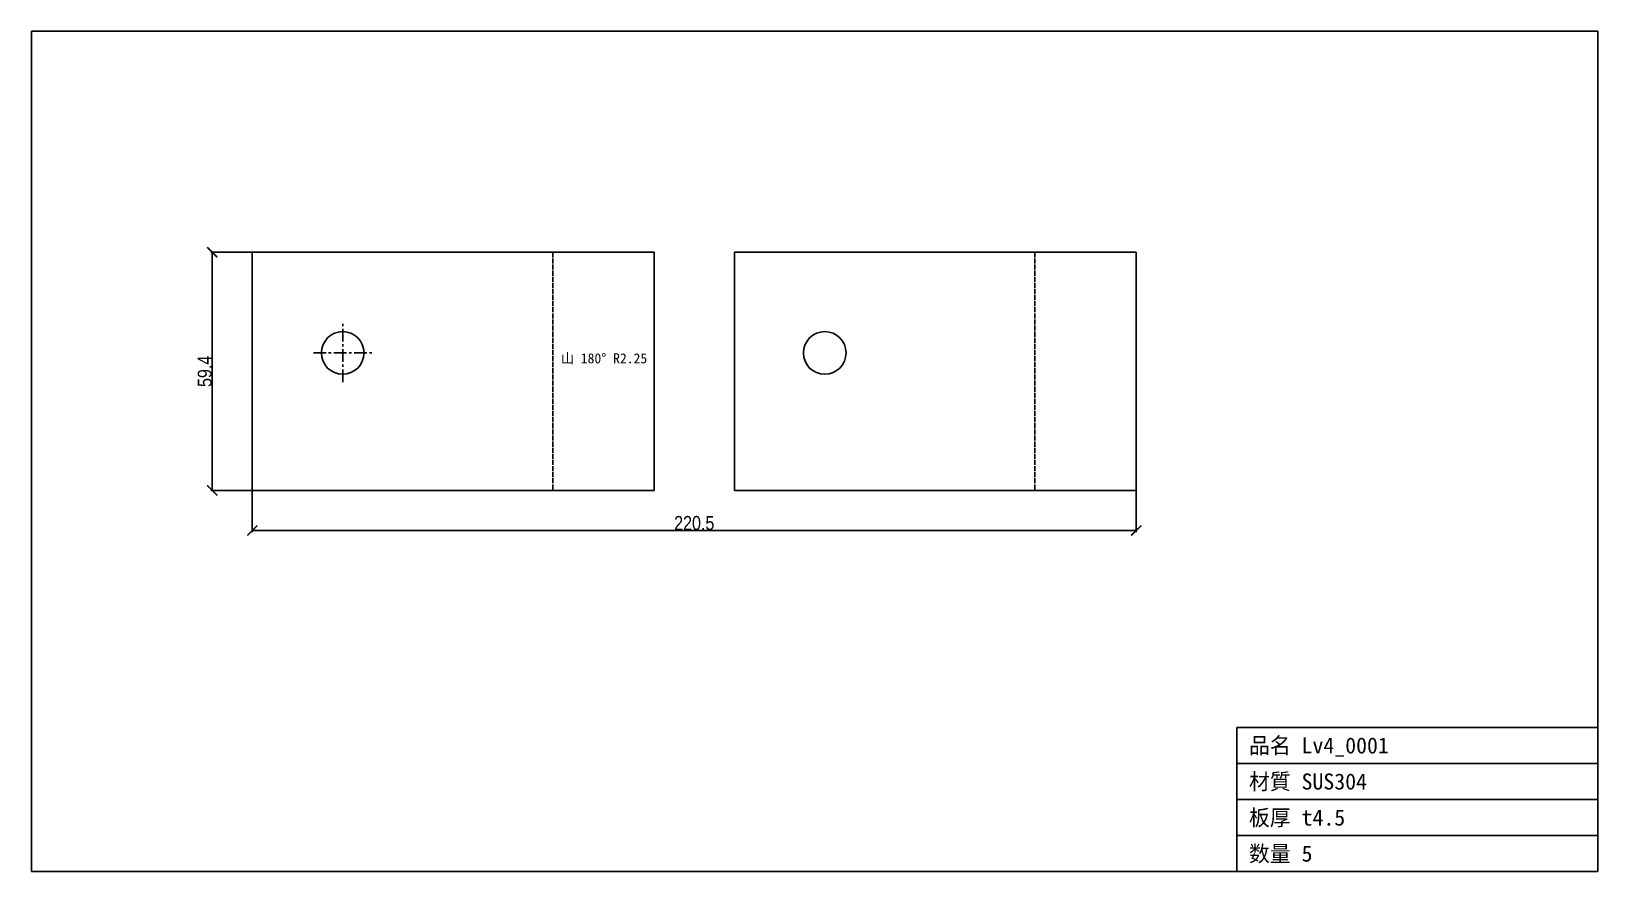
# Model space of a CAD drawing. Header units: millimetres. Extents: x -55 to 336, y -95 to 115.
import ezdxf

# ---------------------------------------------------------------- set-up
doc = ezdxf.new("R2010")
doc.units = ezdxf.units.MM
doc.linetypes.add('CENTER', pattern=[5.08, 3.175, -0.635, 0.635, -0.635])
doc.linetypes.add('DASHED', pattern=[1.524, 1.27, -0.254])
for name, color, linetype in [('BEND', 7, 'Continuous'), ('CENTER', 7, 'Continuous'), ('CUT', 7, 'Continuous'), ('DIM', 7, 'Continuous'), ('FRAME', 7, 'Continuous'), ('TEXT', 7, 'Continuous')]:
    doc.layers.add(name, color=color, linetype=linetype)
doc.styles.add('OpenSansCondensed-Light', font='OpenSansCondensed-Light.ttf')
doc.dimstyles.new('EZDXF', dxfattribs={"dimtxt": 0.25, "dimasz": 0.175, "dimexe": 0.375, "dimexo": 0.125, "dimgap": 0.1, "dimtad": 1, "dimlfac": 100, "dimzin": 12, "dimdsep": 46, "dimtxsty": 'OpenSansCondensed-Light', "dimblk": 'ARCHTICK', "dimcen": 2.5, "dimazin": 3, "dimtfac": 0.5, "dimtmove": 2, "dimatfit": 3})

# ---------------------------------------------------------------- blocks, each defined once
blk = doc.blocks.new('_ARCHTICK')
at = {"color": 0, "linetype": 'BYBLOCK', "const_width": 0.15}
blk.add_lwpolyline([(-0.5, -0.5), (0.5, 0.5)], dxfattribs=at)

msp = doc.modelspace()

# ---------------------------------------------------------------- linework, layer by layer
at = {"layer": 'BEND', "color": 1, "linetype": 'DASHED'}
for p, q in [((75.01, 59.44), (75.01, 0)), ((195.28, 59.44), (195.28, 0))]:
    msp.add_line(p, q, dxfattribs=at)
at = {"layer": 'CENTER', "color": 1, "linetype": 'CENTER'}
for p, q in [((22.55, 27), (22.55, 41.63)), ((15.24, 34.32), (29.87, 34.32))]:
    msp.add_line(p, q, dxfattribs=at)
at = {"layer": 'CUT'}
for p, q in [((0, 59.44), (0, 0)), ((100.27, 59.44), (0, 59.44)), ((100.27, 0), (100.27, 59.44)), ((120.27, 59.44), (120.27, 0)), ((220.53, 59.44), (120.27, 59.44)), ((220.53, 0), (220.53, 59.44)), ((0, 0), (100.27, 0)), ((120.27, 0), (220.53, 0))]:
    msp.add_line(p, q, dxfattribs=at)
for centre in [(22.55, 34.32), (142.82, 34.32)]:
    msp.add_circle(centre, 5.32, dxfattribs=at)
at = {"layer": 'FRAME'}
for p, q in [((335.67, 114.58), (-55.13, 114.58)), ((-55.13, 114.58), (-55.13, -95.13)), ((335.67, -95.13), (335.67, 114.58)), ((245.67, -95.13), (245.67, -59.13)), ((245.67, -59.13), (335.67, -59.13)), ((245.67, -68.13), (335.67, -68.13)), ((245.67, -77.13), (335.67, -77.13)), ((245.67, -86.13), (335.67, -86.13)), ((-55.13, -95.13), (335.67, -95.13))]:
    msp.add_line(p, q, dxfattribs=at)

# ---------------------------------------------------------------- texts
at = {"layer": 'TEXT'}
for s, height, p in [('山 180° R2.25', 2.5, (77.01, 31.72)), ('品名 Lv4_0001', 4, (248.67, -65.63)), ('材質 SUS304', 4, (248.67, -74.63)), ('板厚 t4.5', 4, (248.67, -83.63)), ('数量 5', 4, (248.67, -92.63))]:
    msp.add_text(s, height=height, dxfattribs=at).set_placement(p)

# ---------------------------------------------------------------- dimensions: what is measured, and where the dimension line sits
at = {"layer": 'DIM'}
msp.add_linear_dim(base=(-10, 0), p1=(0, 0), p2=(0, 59.44), angle=90, dimstyle='EZDXF', override={"dimtxt": 3.5, "dimasz": 2.5, "dimdec": 1, "dimlfac": 1}, dxfattribs=at).render()
msp.add_linear_dim(base=(0, -10), p1=(0, 0), p2=(220.53, 0), dimstyle='EZDXF', override={"dimtxt": 3.5, "dimasz": 2.5, "dimdec": 1, "dimlfac": 1}, dxfattribs=at).render()

doc.saveas('drawing.dxf')
